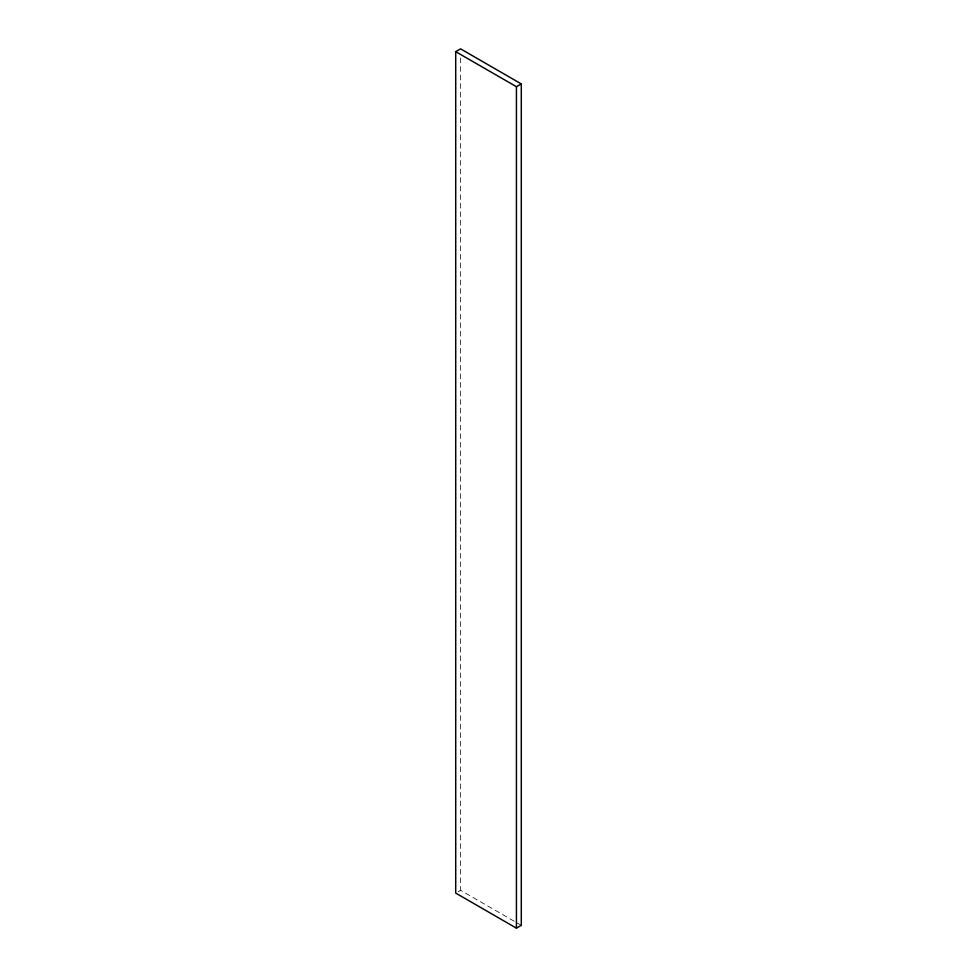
<?xml version="1.0" encoding="UTF-8"?>
<svg xmlns="http://www.w3.org/2000/svg" width="977" height="977" viewBox="0 0 977 977"><rect width="100%" height="100%" fill="white"/><g stroke="black" fill="none" stroke-linecap="round" stroke-linejoin="round"><path stroke-width="0.73" stroke-dasharray="4.88 3.66" d="M458.14 891.683L460.57 890.291L521.291 925.341M460.57 57.997L460.57 890.291"/><path stroke-width="1.47" d="M455.709 51.659L460.57 48.85L521.291 83.912L521.291 925.341L516.43 928.15L455.709 893.088L455.709 51.659L516.43 86.709L521.291 83.912M516.43 86.709L516.43 928.15"/></g></svg>
